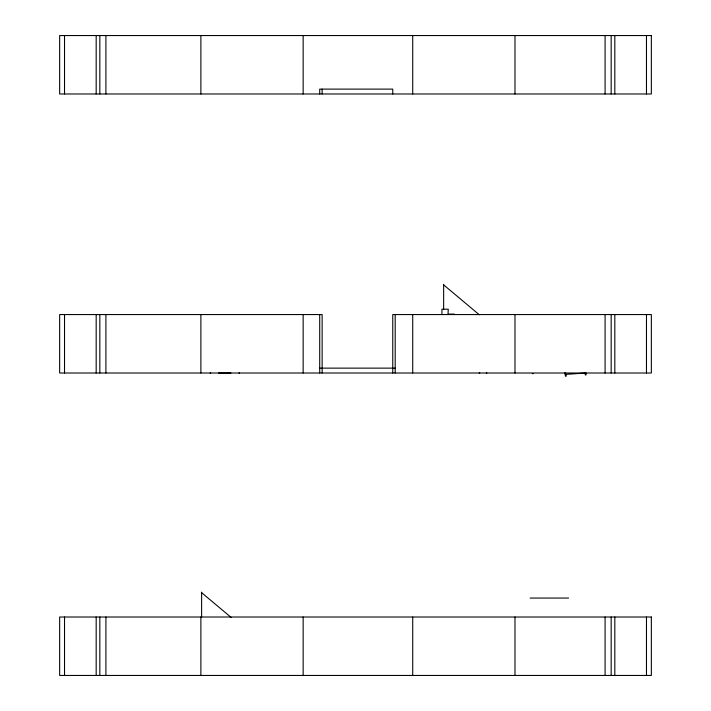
<?xml version="1.0" encoding="UTF-8"?>
<svg xmlns="http://www.w3.org/2000/svg" width="711" height="711" viewBox="0 0 711 711"><rect width="100%" height="100%" fill="white"/><g stroke="black" fill="none" stroke-linecap="round" stroke-linejoin="round"><path stroke-width="1.07" d="M486.857 372.911L486.262 373.017M221.165 372.937L221.405 373.124M221.228 373.124L220.988 372.937M219.406 373.124L219.948 372.937M228.009 373.008L228.48 373.017L227.875 373.124M228.151 373.035L227.804 372.955M532.317 373.666L533.09 373.613M565.094 372.546L565.218 374.395L586.051 373.008L586.068 374.866L585.295 374.919L585.073 373.071M239.012 373.035L239.554 373.008M454.356 314.084L448.028 314.084L448.268 309.214L441.94 309.214L441.94 314.084M319.71 368.138L395.192 368.138M218.553 373.115L230.924 373.115M530.13 598.058L568.622 598.058M479.783 373.017L479.187 372.911M210.163 373.008L210.696 373.035M229.76 372.937L230.302 373.124M479.312 314.795L443.646 284.862L443.646 309.214M231.333 617.601L201.613 592.663L201.613 617.015M443.406 284.338L443.886 285.387M201.364 592.139L201.853 593.187M565.218 374.395L565.441 376.243L566.214 376.19L566.196 374.333M646.477 35.55L646.477 93.985M646.477 314.564L646.477 373.008M646.477 617.015L646.477 675.45M614.819 35.55L614.819 93.985M614.819 314.564L614.819 373.008M614.819 617.015L614.819 675.45M611.167 35.55L611.167 93.985M611.167 314.564L611.167 373.008M611.167 617.015L611.167 675.45M605.088 35.55L605.088 93.985M605.088 314.564L605.088 373.008M605.088 617.015L605.088 675.45M514.986 35.55L514.986 93.985M514.986 314.564L514.986 373.008M514.986 617.015L514.986 675.45M412.718 35.55L412.718 93.985M412.718 314.564L412.718 373.008M412.718 617.015L412.718 675.45M395.192 314.564L395.192 373.008M392.756 93.985L392.756 89.115L319.71 89.115L319.71 93.985M392.756 373.008L392.756 314.564L651.347 314.564L651.347 373.008L59.653 373.008L59.653 314.564L322.145 314.564L322.145 373.008M322.145 89.115L322.145 93.985M319.71 314.564L319.71 373.008M303.153 35.55L303.153 93.985M303.153 314.564L303.153 373.008M303.153 617.015L303.153 675.45M200.884 35.55L200.884 93.985M200.884 314.564L200.884 373.008M200.884 617.015L200.884 675.45M105.912 35.55L105.912 93.985M105.912 314.564L105.912 373.008M105.912 617.015L105.912 675.45M99.833 35.55L99.833 93.985M99.833 314.564L99.833 373.008M99.833 617.015L99.833 675.45M96.181 35.55L96.181 93.985M96.181 314.564L96.181 373.008M96.181 617.015L96.181 675.45M64.523 35.55L64.523 93.985M64.523 314.564L64.523 373.008M64.523 617.015L64.523 675.45M651.347 35.55L59.653 35.55L59.653 93.985L651.347 93.985L651.347 35.55M651.347 617.015L59.653 617.015L59.653 675.45L651.347 675.45L651.347 617.015"/></g></svg>
